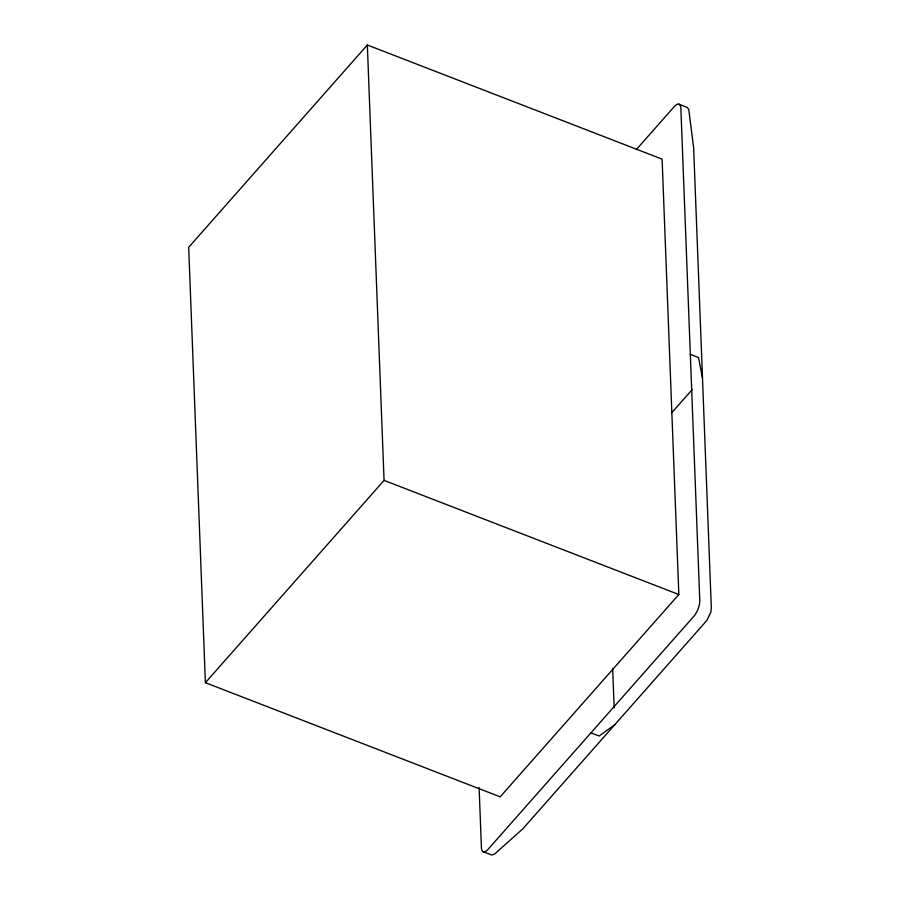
<?xml version="1.0" encoding="UTF-8"?>
<svg xmlns="http://www.w3.org/2000/svg" width="900" height="900" viewBox="0 0 900 900"><rect width="100%" height="100%" fill="white"/><g stroke="black" fill="none" stroke-linecap="round" stroke-linejoin="round"><path stroke-width="1.35" d="M367.335 45L188.674 247.297L205.403 682.684L500.175 796.837L678.836 594.529L662.107 159.143L367.335 45L384.064 480.386L205.403 682.684M636.3 149.591L674.336 106.526A11.97 4.781 -68.8 0 1 680.873 108.349L699.773 600.367A11.97 4.781 -68.8 0 1 693.911 616.241L487.957 849.454A11.97 4.781 -68.8 0 1 481.421 847.631L479.104 787.523M671.827 412.639L692.269 389.498M614.824 724.658L599.13 736.02L590.94 732.847M678.814 104.153L687.004 107.325L688.759 109.474L693.641 147.791L711.326 608.051L710.798 612.315L706.669 620.663L522.979 828.664L494.527 854.145L491.659 855L483.48 851.827M690.322 354.364L698.512 357.536L702.484 377.921M384.064 480.386L678.836 594.529M612.664 668.543L614.171 707.827"/></g></svg>
